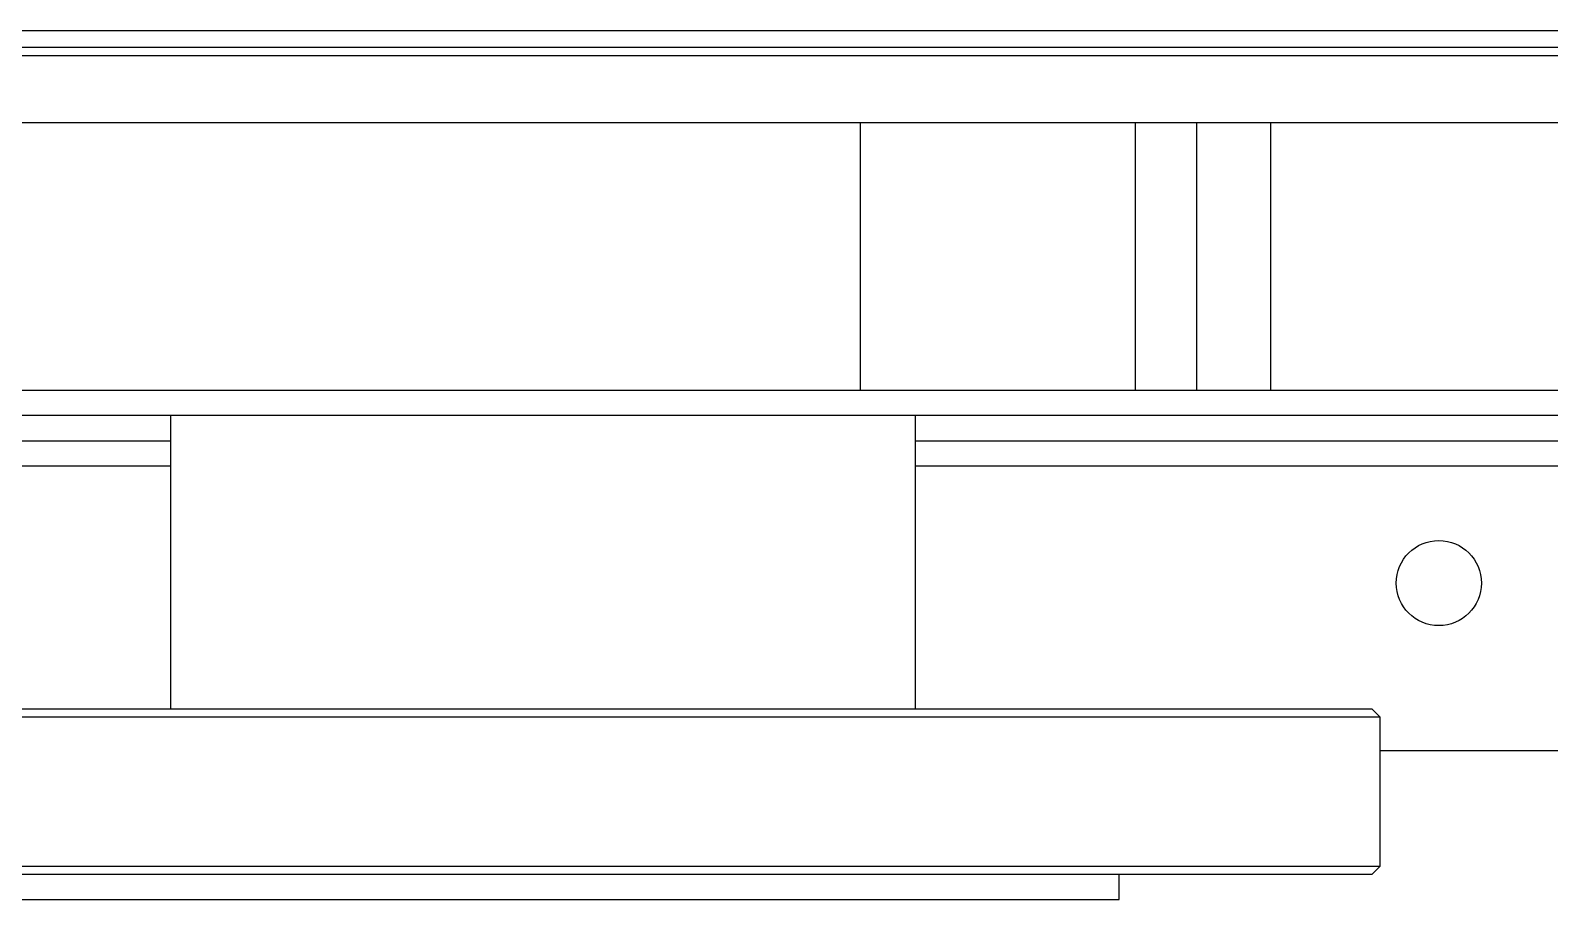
# Model space of a CAD drawing. Header units: millimetres. Extents: x 3795014 to 4300160, y 3869364 to 4016788.
# Drawn here: x 4226457.3 to 4226548, y 3924047.6 to 3924099.5 of the extents above; entities that cross this region are included whole.
import ezdxf

# ---------------------------------------------------------------- set-up
doc = ezdxf.new("R2010")
doc.units = ezdxf.units.MM
doc.layers.add('линия перехода', color=7, linetype='Continuous')
doc.layers.add('основная', color=7, linetype='Continuous', lineweight=50)

msp = doc.modelspace()

# ---------------------------------------------------------------- linework, layer by layer
at = {"layer": 'линия перехода', "color": 0, "linetype": 'Continuous', "lineweight": -3}
for p, q in [((4226305.239, 3924099.531), (4226655.499, 3924099.531)), ((4226416.958, 3924098.031), (4226577.783, 3924098.031)), ((4226523.298, 3924078.031), (4226523.298, 3924094.031)), ((4226526.973, 3924078.031), (4226526.973, 3924094.031)), ((4226160.293, 3924073.531), (4226465.671, 3924073.531)), ((4226510.171, 3924073.531), (4226606.421, 3924073.531))]:
    msp.add_line(p, q, dxfattribs=at)
at = {"layer": 'основная', "color": 0, "linetype": 'Continuous', "lineweight": -3}
for p, q in [((4226305.189, 3924098.531), (4226655.758, 3924098.531)), ((4226414.898, 3924094.031), (4226579.842, 3924094.031)), ((4226506.879, 3924078.031), (4226506.879, 3924094.031)), ((4226531.378, 3924078.031), (4226531.378, 3924094.031)), ((4226578.967, 3924078.031), (4226415.774, 3924078.031)), ((4226714.297, 3924076.531), (4226162.402, 3924076.531)), ((4226465.671, 3924076.531), (4226465.671, 3924059.031)), ((4226510.171, 3924059.031), (4226510.171, 3924076.531)), ((4226161.706, 3924075.031), (4226465.671, 3924075.031)), ((4226510.171, 3924075.031), (4226606.421, 3924075.031)), ((4226537.921, 3924058.531), (4226437.921, 3924058.531)), ((4226438.421, 3924059.031), (4226537.421, 3924059.031)), ((4226537.921, 3924058.531), (4226537.421, 3924059.031)), ((4226537.921, 3924049.631), (4226537.921, 3924058.531)), ((4226537.921, 3924056.531), (4226603.921, 3924056.531)), ((4226437.921, 3924049.631), (4226537.921, 3924049.631)), ((4226537.421, 3924049.131), (4226537.921, 3924049.631)), ((4226537.421, 3924049.131), (4226438.421, 3924049.131)), ((4226522.321, 3924047.631), (4226522.321, 3924049.131)), ((4226453.521, 3924047.631), (4226522.321, 3924047.631))]:
    msp.add_line(p, q, dxfattribs=at)
msp.add_circle((4226541.421, 3924066.531), 2.542, dxfattribs=at)

doc.saveas('drawing.dxf')
